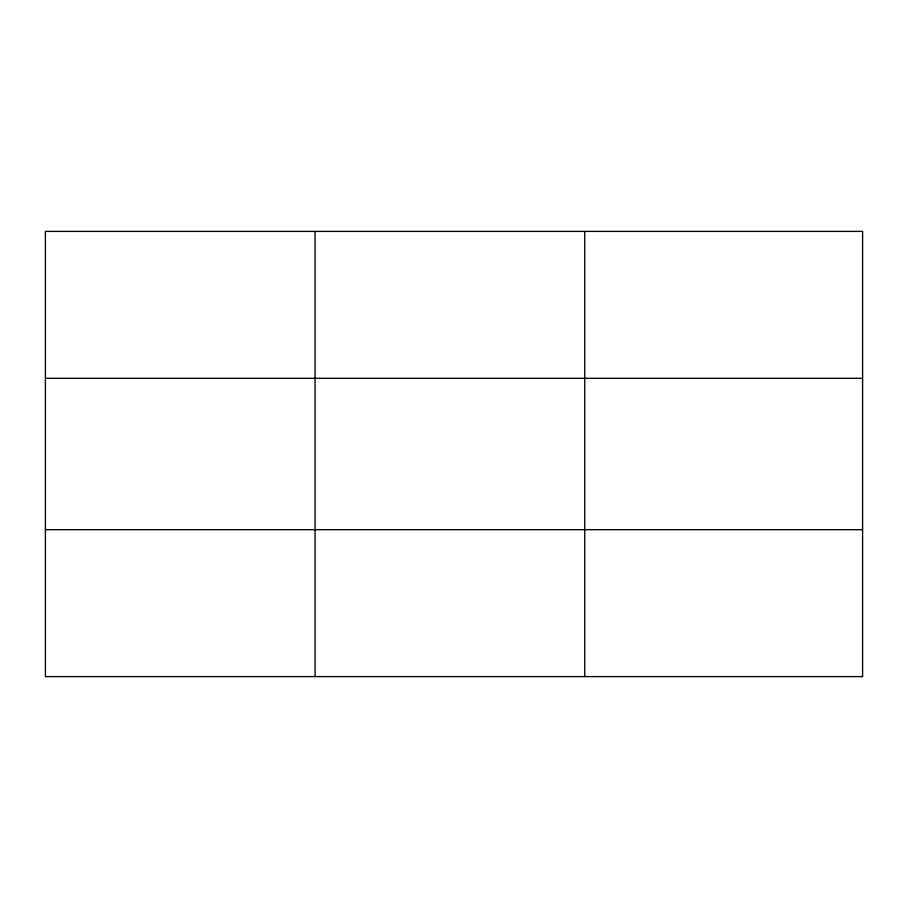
<?xml version="1.0" encoding="UTF-8"?>
<svg xmlns="http://www.w3.org/2000/svg" width="908" height="908" viewBox="0 0 908 908"><rect width="100%" height="100%" fill="white"/><g stroke="black" fill="none" stroke-linecap="round" stroke-linejoin="round"><path stroke-width="1.36" d="M315.076 676.608L315.076 231.392M584.752 676.608L584.752 231.392M862.6 378.318L862.6 231.392L45.4 231.392L45.4 676.608L862.6 676.608L862.6 378.318L45.4 378.318M45.4 529.682L862.6 529.682"/></g></svg>
